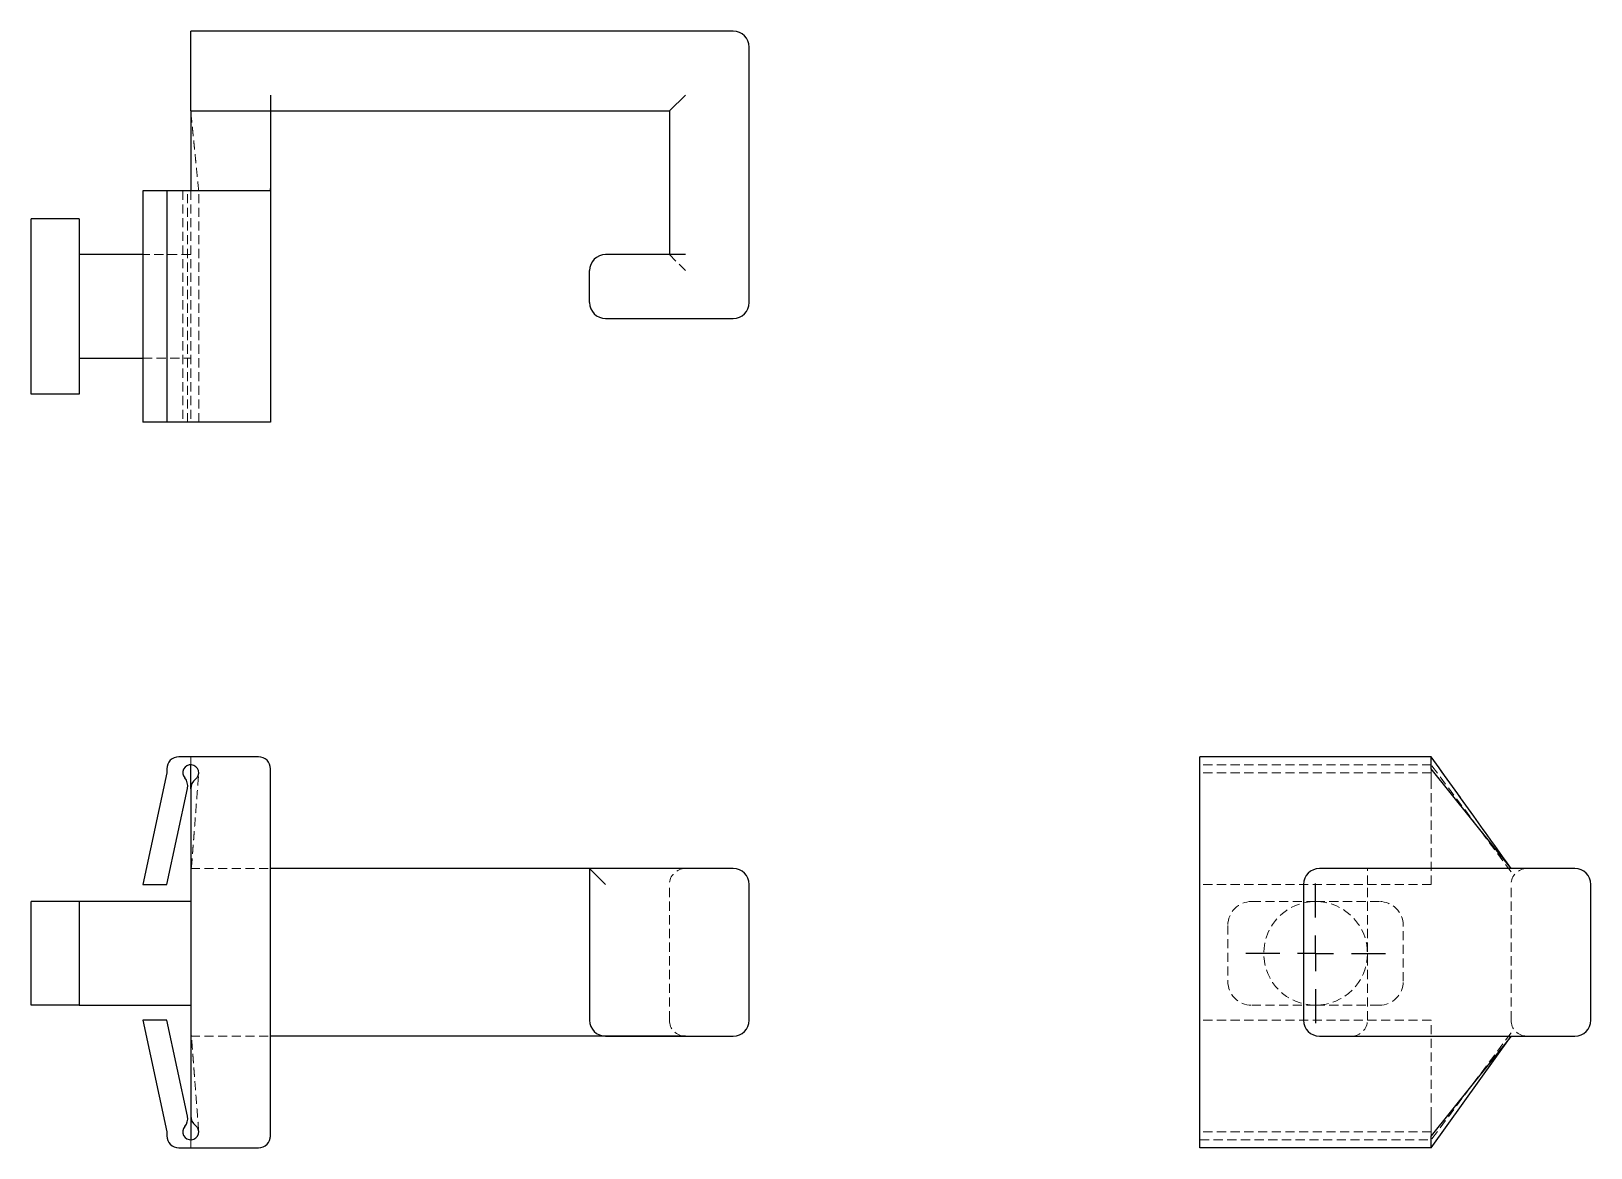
# Model space of a CAD drawing. Header units: millimetres. Extents: x 33 to 250, y 30 to 185.
import ezdxf

# ---------------------------------------------------------------- set-up
doc = ezdxf.new("R2010")
doc.units = ezdxf.units.MM
doc.linetypes.add('HIDDEN', pattern=[1.905, 1.27, -0.635])
doc.layers.add('10', color=7, linetype='Continuous')

# ---------------------------------------------------------------- blocks, each defined once
blk = doc.blocks.new('SW_CENTERMARKSYMBOL_0')
at = {"layer": '10', "color": 0}
for p, q in [((0, 5), (0, 9.72)), ((0, 0), (0, 2.5)), ((-5, 0), (-9.72, 0)), ((0, 0), (-2.5, 0)), ((0, 0), (0, -2.5)), ((0, 0), (2.5, 0)), ((5, 0), (9.72, 0)), ((0, -5), (0, -9.72))]:
    blk.add_line(p, q, dxfattribs=at)

msp = doc.modelspace()

# ---------------------------------------------------------------- linework, layer by layer
at = {"color": 7, "linetype": 'Continuous', "lineweight": 25}
for p, q in [((130.78, 185.22), (55.22, 185.22)), ((55.22, 183), (55.22, 185.22)), ((55.22, 174.11), (55.22, 183)), ((133, 147.44), (133, 183)), ((66.33, 176.33), (66.33, 174.11)), ((124.11, 176.33), (121.89, 174.11)), ((55.22, 174.11), (55.22, 163)), ((55.22, 174.11), (66.33, 174.11)), ((66.33, 174.11), (66.33, 163)), ((66.33, 174.11), (121.89, 174.11)), ((121.89, 174.11), (121.89, 154.11)), ((48.56, 163), (48.56, 130.78)), ((51.89, 163), (48.56, 163)), ((51.89, 163), (51.89, 130.78)), ((53.56, 163), (51.89, 163)), ((55.22, 163), (53.56, 163)), ((66.32, 163), (66.33, 163.16)), ((66.33, 163.01), (66.33, 163.31)), ((66.33, 163), (66.33, 130.78)), ((39.67, 159.11), (33, 159.11)), ((33, 155.78), (33, 159.11)), ((39.67, 159.11), (39.67, 155.78)), ((33, 138), (33, 155.78)), ((39.67, 155.78), (39.67, 146.89)), ((48.56, 154.11), (39.67, 154.11)), ((124.11, 154.11), (113, 154.11)), ((110.78, 147.44), (110.78, 151.89)), ((39.67, 146.89), (39.67, 138)), ((113, 145.22), (130.78, 145.22)), ((39.67, 139.67), (48.56, 139.67)), ((33, 134.67), (33, 138)), ((39.67, 138), (39.67, 134.67)), ((39.67, 134.67), (33, 134.67)), ((51.89, 130.78), (48.56, 130.78)), ((53.56, 130.78), (51.89, 130.78)), ((64.67, 130.78), (53.56, 130.78)), ((66.33, 130.78), (64.67, 130.78)), ((64.67, 84.18), (53.56, 84.18)), ((55.22, 79.74), (55.22, 83.07)), ((195.78, 82.51), (195.78, 84.18)), ((228, 84.18), (195.78, 84.18)), ((51.89, 81.96), (48.56, 66.4)), ((51.89, 82.51), (51.89, 81.96)), ((66.33, 81.96), (66.33, 82.51)), ((66.33, 31.96), (66.33, 81.96)), ((195.78, 81.96), (195.78, 82.51)), ((195.78, 31.96), (195.78, 81.96)), ((239.11, 68.63), (228, 82.51)), ((51.89, 66.4), (54.76, 79.79)), ((55.22, 79.74), (55.22, 34.18)), ((110.78, 68.63), (66.33, 68.63)), ((110.78, 68.63), (113, 66.4)), ((130.78, 68.63), (110.78, 68.63)), ((110.78, 68.63), (110.78, 47.51)), ((248, 68.63), (212.44, 68.63)), ((48.56, 66.4), (51.89, 66.4)), ((133, 47.51), (133, 66.4)), ((210.22, 66.4), (210.22, 47.51)), ((250.22, 47.51), (250.22, 66.4)), ((39.67, 64.03), (33, 64.03)), ((33, 60.7), (33, 64.03)), ((55.22, 64.03), (39.67, 64.03)), ((39.67, 64.03), (39.67, 60.7)), ((33, 52.92), (33, 60.7)), ((39.67, 60.7), (39.67, 52.92)), ((33, 49.59), (33, 52.92)), ((39.67, 52.92), (39.67, 49.59)), ((39.67, 49.59), (33, 49.59)), ((39.67, 49.59), (55.22, 49.59)), ((51.89, 47.51), (48.56, 47.51)), ((48.56, 47.51), (51.89, 31.96)), ((54.76, 34.13), (51.89, 47.51)), ((124.11, 45.29), (66.33, 45.29)), ((113, 45.29), (130.78, 45.29)), ((212.44, 45.29), (248, 45.29)), ((228, 29.74), (239.11, 45.29)), ((239.11, 45.29), (228, 31.4)), ((55.22, 34.18), (55.22, 30.85)), ((51.89, 31.96), (51.89, 31.4)), ((66.33, 31.4), (66.33, 31.96)), ((195.78, 31.4), (195.78, 31.96)), ((195.78, 29.74), (195.78, 31.4)), ((53.56, 29.74), (64.67, 29.74)), ((228, 29.74), (195.78, 29.74))]:
    msp.add_line(p, q, dxfattribs=at)
at = {"color": 7, "linetype": 'HIDDEN', "lineweight": 18}
for p, q in [((54.11, 163), (54.11, 130.78)), ((54.79, 130.78), (54.79, 163)), ((55.22, 163), (55.22, 130.78)), ((56.33, 130.78), (56.33, 163)), ((66.33, 163.16), (66.33, 163.35)), ((55.22, 154.11), (48.56, 154.11)), ((121.89, 154.11), (124.11, 151.89)), ((48.56, 139.67), (55.22, 139.67)), ((55.22, 84.18), (55.22, 83.07)), ((66.33, 82.13), (66.33, 82.66)), ((228, 83.07), (195.78, 83.07)), ((228, 84.18), (239.11, 68.63)), ((239.11, 68.17), (228, 83.07)), ((66.33, 68.63), (66.33, 82.51)), ((228, 81.96), (195.78, 81.96)), ((228, 81.13), (228, 81.23)), ((228, 66.4), (228, 79.79)), ((55.22, 68.63), (66.33, 68.63)), ((66.33, 68.63), (66.33, 66.4)), ((219.11, 66.4), (219.11, 68.63)), ((66.33, 66.4), (66.33, 47.51)), ((121.89, 47.51), (121.89, 66.4)), ((228, 66.4), (195.78, 66.4)), ((219.11, 47.51), (219.11, 66.4)), ((239.11, 47.51), (239.11, 66.4)), ((211.89, 64.03), (203, 64.03)), ((220.78, 64.03), (211.89, 64.03)), ((199.67, 60.7), (199.67, 52.92)), ((224.11, 52.92), (224.11, 60.7)), ((203, 49.59), (211.89, 49.59)), ((211.89, 49.59), (220.78, 49.59)), ((66.33, 47.51), (66.33, 45.29)), ((228, 47.51), (195.78, 47.51)), ((228, 34.13), (228, 47.51)), ((239.11, 45.75), (228, 30.85)), ((55.22, 45.29), (66.33, 45.29)), ((66.33, 45.29), (66.33, 31.4)), ((248, 45.29), (239.11, 45.29)), ((228, 32.69), (228, 32.78)), ((55.22, 30.85), (55.22, 29.74)), ((66.32, 31.22), (66.33, 31.84)), ((228, 31.96), (195.78, 31.96)), ((195.78, 30.85), (228, 30.85))]:
    msp.add_line(p, q, dxfattribs=at)
at = {"color": 7, "linetype": 'HIDDEN', "lineweight": 18, "flags": 128}
msp.add_lwpolyline([(55.22, 42.57), (55.22, 42.57), (55.22, 42.61), (55.22, 42.72), (55.22, 43.27), (55.22, 43.77), (55.22, 44.38), (55.22, 45.35), (55.22, 46.5), (55.22, 47.83), (55.22, 51.28), (55.22, 54.81), (55.22, 58.3), (55.22, 61.64), (55.22, 64.94), (55.22, 68.96), (55.22, 69.93), (55.22, 70.87), (55.22, 71.59), (55.22, 71.86), (55.22, 72.06), (55.22, 72.2), (55.22, 72.27), (55.22, 72.28), (55.22, 72.22), (55.22, 71.9), (55.22, 71.34), (55.22, 70.56), (55.22, 69.55), (55.22, 68.32), (55.22, 66.87), (55.22, 66.87)], dxfattribs=at)
at = {"color": 7, "linetype": 'HIDDEN', "lineweight": 18}
msp.add_circle((211.89, 56.81), 7.22, dxfattribs=at)
at = {"color": 7, "linetype": 'Continuous', "lineweight": 25}
for centre, radius, start, end in [((130.78, 183), 2.22, 0, 90), ((113, 151.89), 2.22, 90, 180), ((113, 147.44), 2.22, 180, 270), ((130.78, 147.44), 2.22, 270, 0), ((53.56, 82.51), 1.67, 90, 180), ((55.22, 81.96), 1.11, 306.8699, 221.0354), ((64.67, 82.51), 1.67, 360, 90), ((53.13, 80.14), 1.67, 347.9052, 41.0354), ((56.89, 79.74), 1.67, 126.8699, 180), ((130.78, 66.4), 2.22, 0, 90), ((212.44, 66.4), 2.22, 90, 180), ((248, 66.4), 2.22, 0, 90), ((113, 47.51), 2.22, 180, 270), ((130.78, 47.51), 2.22, 270, 0), ((212.44, 47.51), 2.22, 180, 270), ((248, 47.51), 2.22, 270, 0), ((55.22, 31.96), 1.11, 138.9646, 53.1301), ((53.13, 33.78), 1.67, 318.9646, 12.0948), ((56.89, 34.18), 1.67, 180, 233.1301), ((53.56, 31.4), 1.67, 180, 270), ((64.67, 31.4), 1.67, 270, 0)]:
    msp.add_arc(centre, radius, start, end, dxfattribs=at)
at = {"color": 7, "linetype": 'HIDDEN', "lineweight": 18}
for centre, radius, start, end in [((124.11, 66.4), 2.22, 90, 180), ((241.33, 66.4), 2.22, 90, 180), ((203, 60.7), 3.33, 90, 180), ((220.78, 60.7), 3.33, 0, 90), ((203, 52.92), 3.33, 180, 270), ((220.78, 52.92), 3.33, 270, 0), ((124.11, 47.51), 2.22, 180, 270), ((216.89, 47.51), 2.22, 270, 0), ((241.33, 47.51), 2.22, 180, 270)]:
    msp.add_arc(centre, radius, start, end, dxfattribs=at)
for points, knots in [([(56.33, 163.04), (56.27, 163.61), (56.16, 164.68), (56.01, 166.21), (55.88, 167.55), (55.76, 168.7), (55.67, 169.65), (55.6, 170.36), (55.54, 170.89), (55.5, 171.28), (55.47, 171.67), (55.43, 172.05), (55.38, 172.49), (55.34, 172.96), (55.26, 173.5), (55.24, 173.89), (55.22, 174.11)], [0, 0, 0, 0, 0.148706, 0.28367, 0.40141, 0.501924, 0.585215, 0.651283, 0.689534, 0.722429, 0.755902, 0.789994, 0.824709, 0.867107, 0.926033, 1, 1, 1, 1]), ([(55.22, 66.87), (55.23, 67.35), (55.24, 68.26), (55.38, 69.43), (55.45, 70.38), (55.51, 71.2), (55.56, 71.87), (55.61, 72.42), (55.65, 72.98), (55.7, 73.67), (55.77, 74.55), (55.85, 75.63), (55.95, 76.91), (56.06, 78.39), (56.19, 80.06), (56.28, 81.25), (56.33, 81.87)], [0, 0, 0, 0, 0.080053, 0.152312, 0.217447, 0.272785, 0.317518, 0.351995, 0.38545, 0.432467, 0.493056, 0.567227, 0.654992, 0.756366, 0.871363, 1, 1, 1, 1]), ([(228, 81.87), (228, 81.95), (228, 82.1), (228, 82.3), (228, 82.41), (228, 82.45)], [0, 0, 0, 0, 0.382539, 0.765077, 1, 1, 1, 1]), ([(228, 81.07), (228, 81.07), (228, 81.07), (228, 81.21), (228, 81.48), (228, 81.79), (228, 81.87)], [0.94877975, 0.94877975, 0.94877975, 0.94877975, 0.94878656, 0.94878656, 0.96158992, 0.96622671, 0.96622671, 0.96622671, 0.96622671]), ([(228, 81.07), (228, 80.92), (228, 80.71), (228, 80.25), (228, 79.99), (228, 79.74)], [0, 0, 0, 0, 0.5, 0.5, 1, 1, 1, 1]), ([(55.22, 46.35), (55.22, 46.35), (55.22, 46.35), (55.22, 46.34), (55.22, 46.25), (55.22, 46.01), (55.22, 45.64), (55.22, 45.02), (55.22, 44.25), (55.22, 43.47), (55.22, 42.89), (55.22, 42.69), (55.22, 42.61)], [0, 0, 0, 0, 0.001499, 0.009108, 0.029362, 0.096307, 0.176637, 0.308289, 0.559854, 0.744239, 0.893731, 1, 1, 1, 1]), ([(56.33, 32.04), (56.27, 32.77), (56.17, 34.14), (56.02, 36.05), (55.9, 37.69), (55.79, 39.04), (55.71, 40.11), (55.65, 40.9), (55.61, 41.48), (55.57, 41.98), (55.53, 42.5), (55.48, 43.14), (55.43, 43.83), (55.37, 44.51), (55.34, 45.08), (55.27, 45.62), (55.23, 46.01), (55.22, 46.19), (55.22, 46.25), (55.22, 46.27)], [0, 0, 0, 0, 0.157584, 0.295022, 0.412262, 0.509265, 0.586008, 0.642483, 0.679241, 0.709497, 0.748519, 0.791639, 0.847411, 0.890936, 0.93165, 0.969384, 0.98904, 0.996993, 1, 1, 1, 1]), ([(228, 34.18), (228, 33.92), (228, 33.67), (228, 33.21), (228, 33), (228, 32.85)], [0, 0, 0, 0, 0.5, 0.5, 1, 1, 1, 1]), ([(228, 32.04), (228, 32.13), (228, 32.44), (228, 32.71), (228, 32.85), (228, 32.85), (228, 32.85)], [0.03377329, 0.03377329, 0.03377329, 0.03377329, 0.03841008, 0.05121344, 0.05121344, 0.05122026, 0.05122026, 0.05122026, 0.05122026]), ([(228, 31.47), (228, 31.51), (228, 31.62), (228, 31.82), (228, 31.97), (228, 32.04)], [0, 0, 0, 0, 0.234923, 0.617461, 1, 1, 1, 1])]:
    msp.add_open_spline(points, degree=3, knots=knots, dxfattribs=at)
at = {"color": 7, "linetype": 'Continuous', "lineweight": 25}
for points, knots in [([(64.67, 163), (63.75, 163), (62.84, 163), (61.92, 163), (60.81, 163), (59.69, 163), (58.57, 163), (57.46, 163), (56.34, 163), (55.22, 163)], [0, 0, 0, 0, 0.002743897, 0.002743897, 0.002743897, 0.00609417, 0.00609417, 0.00609417, 0.009444444, 0.009444444, 0.009444444, 0.009444444]), ([(66.33, 163), (66.33, 163), (66.29, 163), (66.12, 163), (66, 163), (65.69, 163), (65.51, 163), (65.1, 163), (64.88, 163), (64.67, 163)], [0, 0, 0, 0, 0.25, 0.25, 0.5, 0.5, 0.75, 0.75, 1, 1, 1, 1]), ([(239.11, 68.63), (237.38, 71.05), (233.68, 76.24), (229.97, 81.42), (228, 84.18)], [0, 0, 0, 0, 0.467517, 1, 1, 1, 1]), ([(228, 82.51), (228, 82.73), (228, 82.95), (228, 83.35), (228, 83.54), (228, 83.85), (228, 83.97), (228, 84.14), (228, 84.18), (228, 84.18)], [0, 0, 0, 0, 0.25, 0.25, 0.5, 0.5, 0.75, 0.75, 1, 1, 1, 1]), ([(228, 29.74), (228, 29.74), (228, 29.78), (228, 29.95), (228, 30.07), (228, 30.38), (228, 30.56), (228, 30.97), (228, 31.19), (228, 31.4)], [0, 0, 0, 0, 0.25, 0.25, 0.5, 0.5, 0.75, 0.75, 1, 1, 1, 1])]:
    msp.add_open_spline(points, degree=3, knots=knots, dxfattribs=at)

# ---------------------------------------------------------------- block references
at = {"layer": '10'}
msp.add_blockref('SW_CENTERMARKSYMBOL_0', (211.89, 56.81), dxfattribs=at)

doc.saveas('drawing.dxf')
